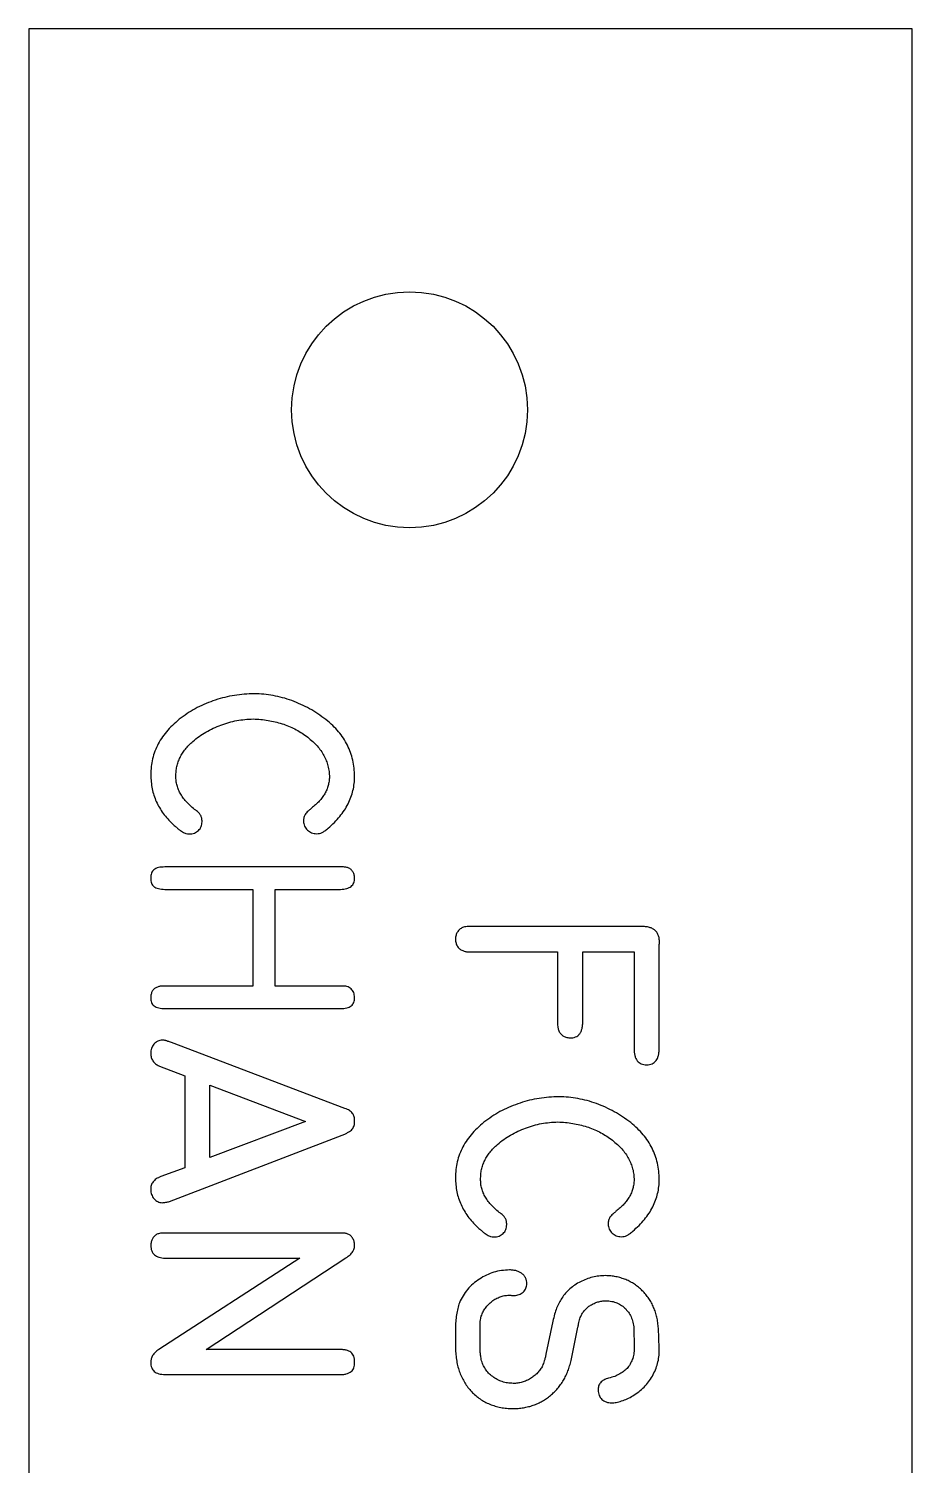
# Model space of a CAD drawing. Header units: inches. Extents: x 118.04 to 118.76, y 248.09 to 252.96.
# Drawn here: x 118.038 to 118.763, y 251.784 to 252.963 of the extents above; entities that cross this region are included whole.
import ezdxf

# ---------------------------------------------------------------- set-up
doc = ezdxf.new("R2010")
doc.units = ezdxf.units.IN
doc.header["$MEASUREMENT"] = 0

msp = doc.modelspace()

# ---------------------------------------------------------------- linework, layer by layer
at = {"color": 7, "linetype": 'Continuous', "lineweight": 25}
for p, q in [((118.7633, 252.9625), (118.0383, 252.9625)), ((118.0383, 252.9625), (118.0383, 248.0875)), ((118.7633, 248.0875), (118.7633, 252.9625)), ((118.3057, 252.3494), (118.3057, 252.3494)), ((118.2935, 252.2751), (118.1499, 252.2751)), ((118.1499, 252.2567), (118.2222, 252.2567)), ((118.2222, 252.2567), (118.2222, 252.1773)), ((118.2405, 252.1773), (118.2405, 252.2567)), ((118.2405, 252.2567), (118.2941, 252.2567)), ((118.5417, 252.2262), (118.402, 252.2262)), ((118.4019, 252.2055), (118.4722, 252.2055)), ((118.4722, 252.2055), (118.4722, 252.1497)), ((118.4929, 252.1489), (118.4929, 252.2055)), ((118.4929, 252.2055), (118.535, 252.2055)), ((118.535, 252.2055), (118.535, 252.1261)), ((118.5557, 252.1261), (118.5557, 252.2114)), ((118.2222, 252.1773), (118.1509, 252.1773)), ((118.2951, 252.1773), (118.2405, 252.1773)), ((118.1506, 252.159), (118.2941, 252.159)), ((118.2977, 252.0771), (118.1554, 252.131)), ((118.1455, 252.1118), (118.1663, 252.1038)), ((118.1663, 252.1038), (118.1663, 252.0284)), ((118.187, 252.096), (118.2655, 252.0664)), ((118.187, 252.0367), (118.187, 252.096)), ((118.2655, 252.0664), (118.187, 252.0367)), ((118.1537, 252.0007), (118.2955, 252.0551)), ((118.1663, 252.0284), (118.1468, 252.0211)), ((118.5557, 252.0189), (118.5557, 252.0189)), ((118.2927, 251.9748), (118.1519, 251.9748)), ((118.2606, 251.9542), (118.1451, 251.8794)), ((118.1503, 251.9542), (118.2606, 251.9542)), ((118.1838, 251.8794), (118.2986, 251.9544)), ((118.4345, 251.9236), (118.4365, 251.9236)), ((118.3884, 251.8967), (118.3884, 251.8804)), ((118.4086, 251.8815), (118.4086, 251.8965)), ((118.4684, 251.9025), (118.4627, 251.8755)), ((118.4833, 251.8703), (118.4889, 251.8975)), ((118.5557, 251.8805), (118.5549, 251.8967)), ((118.5349, 251.8954), (118.5352, 251.8828)), ((118.2923, 251.8794), (118.1838, 251.8794)), ((118.5352, 251.8828), (118.5352, 251.8815)), ((118.5557, 251.879), (118.5557, 251.8805)), ((118.1501, 251.8587), (118.2932, 251.8587))]:
    msp.add_line(p, q, dxfattribs=at)
msp.add_circle((118.3508, 252.65), 0.0968, dxfattribs=at)
for points, knots in [([(118.2234, 252.417), (118.2206, 252.417), (118.2152, 252.4169), (118.2071, 252.4158), (118.1991, 252.4143), (118.1914, 252.412), (118.1838, 252.4092), (118.1766, 252.4059), (118.1697, 252.402), (118.1655, 252.3989), (118.1633, 252.3974)], [0, 0, 0, 0, 0.127967, 0.254496, 0.380212, 0.506112, 0.631069, 0.754595, 0.877264, 1, 1, 1, 1]), ([(118.2822, 252.3959), (118.28, 252.3975), (118.2757, 252.4007), (118.2688, 252.4049), (118.2616, 252.4085), (118.2542, 252.4116), (118.2466, 252.414), (118.2389, 252.4157), (118.2312, 252.4168), (118.226, 252.417), (118.2234, 252.417)], [0, 0, 0, 0, 0.1281105, 0.2552889, 0.3812477, 0.5070703, 0.6317398, 0.7553642, 0.877608, 1, 1, 1, 1]), ([(118.1633, 252.3974), (118.1613, 252.3957), (118.1575, 252.3926), (118.1524, 252.3874), (118.148, 252.3819), (118.1445, 252.3761), (118.1417, 252.3701), (118.1398, 252.3638), (118.1386, 252.3573), (118.1385, 252.3529), (118.1384, 252.3506)], [0, 0, 0, 0, 0.139278, 0.27153, 0.397654, 0.519268, 0.638444, 0.757385, 0.876903, 1, 1, 1, 1]), ([(118.1729, 252.378), (118.1746, 252.3794), (118.1781, 252.3822), (118.1837, 252.3857), (118.1897, 252.3889), (118.196, 252.3915), (118.2025, 252.3936), (118.2091, 252.3952), (118.2157, 252.3961), (118.2201, 252.3963), (118.2224, 252.3964)], [0, 0, 0, 0, 0.123417, 0.246338, 0.371618, 0.499274, 0.627214, 0.753073, 0.876687, 1, 1, 1, 1]), ([(118.2224, 252.3964), (118.2245, 252.3963), (118.2286, 252.3961), (118.2346, 252.3953), (118.2405, 252.3942), (118.2461, 252.3926), (118.2515, 252.3906), (118.2566, 252.3883), (118.2615, 252.3855), (118.2661, 252.3824), (118.2703, 252.3789), (118.2741, 252.3753), (118.2773, 252.3715), (118.28, 252.3675), (118.282, 252.3633), (118.2836, 252.359), (118.2847, 252.3545), (118.2849, 252.3514), (118.285, 252.3499)], [0, 0, 0, 0, 0.073666, 0.144796, 0.214161, 0.282131, 0.348705, 0.414322, 0.47981, 0.545603, 0.609672, 0.670699, 0.72834, 0.784109, 0.838291, 0.891681, 0.945306, 1, 1, 1, 1]), ([(118.3057, 252.3494), (118.3056, 252.3516), (118.3054, 252.3561), (118.3043, 252.3627), (118.3024, 252.3689), (118.2999, 252.375), (118.2965, 252.3807), (118.2925, 252.3861), (118.2877, 252.3912), (118.2841, 252.3943), (118.2822, 252.3959)], [0, 0, 0, 0, 0.125974, 0.248273, 0.369161, 0.489316, 0.611013, 0.735673, 0.864409, 1, 1, 1, 1]), ([(118.1591, 252.3494), (118.1591, 252.3507), (118.1591, 252.3534), (118.1598, 252.3574), (118.1608, 252.3612), (118.1624, 252.3649), (118.1643, 252.3684), (118.1668, 252.3718), (118.1696, 252.375), (118.1718, 252.377), (118.1729, 252.378)], [0, 0, 0, 0, 0.123712, 0.244398, 0.364644, 0.484372, 0.606921, 0.731908, 0.862543, 1, 1, 1, 1]), ([(118.1384, 252.3506), (118.1385, 252.3487), (118.1386, 252.3448), (118.1395, 252.3392), (118.1409, 252.3338), (118.1429, 252.3286), (118.1455, 252.3236), (118.1486, 252.3189), (118.1523, 252.3143), (118.1551, 252.3116), (118.1566, 252.3102)], [0, 0, 0, 0, 0.126835, 0.251006, 0.373148, 0.493438, 0.616007, 0.740189, 0.867603, 1, 1, 1, 1]), ([(118.1754, 252.3215), (118.1741, 252.3225), (118.1716, 252.3245), (118.1682, 252.3278), (118.1653, 252.3312), (118.163, 252.3346), (118.1611, 252.3382), (118.1599, 252.3418), (118.1591, 252.3456), (118.1591, 252.3481), (118.1591, 252.3494)], [0, 0, 0, 0, 0.1498637, 0.2898608, 0.4211626, 0.5441775, 0.6617348, 0.7759909, 0.8873686, 1, 1, 1, 1]), ([(118.285, 252.3499), (118.285, 252.3486), (118.2849, 252.3462), (118.2842, 252.3427), (118.2832, 252.3392), (118.2816, 252.3359), (118.2797, 252.3327), (118.2773, 252.3297), (118.2745, 252.3267), (118.2723, 252.3249), (118.2712, 252.324)], [0, 0, 0, 0, 0.1198871, 0.2379505, 0.3556739, 0.4756147, 0.5975274, 0.7246333, 0.858377, 1, 1, 1, 1]), ([(118.284, 252.3069), (118.2857, 252.3084), (118.2891, 252.3114), (118.2935, 252.3164), (118.2973, 252.3214), (118.3004, 252.3267), (118.3028, 252.3321), (118.3044, 252.3377), (118.3055, 252.3435), (118.3056, 252.3474), (118.3057, 252.3494)], [0, 0, 0, 0, 0.140976, 0.274751, 0.402411, 0.525426, 0.644705, 0.762596, 0.880275, 1, 1, 1, 1]), ([(118.1805, 252.3122), (118.1805, 252.3131), (118.1804, 252.3149), (118.1795, 252.3175), (118.1778, 252.3196), (118.1763, 252.3208), (118.1754, 252.3215)], [0, 0, 0, 0, 0.259798, 0.482573, 0.716463, 1, 1, 1, 1]), ([(118.2712, 252.324), (118.2705, 252.3234), (118.2692, 252.3224), (118.2675, 252.3209), (118.2662, 252.3196), (118.2649, 252.3179), (118.2638, 252.3156), (118.2638, 252.3137), (118.2638, 252.3127)], [0, 0, 0, 0, 0.1862, 0.34419, 0.480176, 0.589918, 0.786206, 1, 1, 1, 1]), ([(118.1566, 252.3102), (118.1573, 252.3094), (118.1588, 252.3081), (118.1609, 252.3063), (118.1627, 252.3049), (118.1648, 252.3035), (118.1671, 252.3023), (118.169, 252.3022), (118.1699, 252.3021)], [0, 0, 0, 0, 0.200338, 0.371881, 0.518403, 0.638668, 0.833777, 1, 1, 1, 1]), ([(118.1699, 252.3021), (118.1707, 252.3021), (118.1721, 252.3022), (118.1742, 252.3028), (118.176, 252.3037), (118.1776, 252.3049), (118.1789, 252.3064), (118.1798, 252.3081), (118.1804, 252.3101), (118.1804, 252.3114), (118.1805, 252.3122)], [0, 0, 0, 0, 0.140867, 0.2699122, 0.3923576, 0.5112513, 0.6312442, 0.7497413, 0.8702082, 1, 1, 1, 1]), ([(118.2638, 252.3127), (118.2638, 252.312), (118.2639, 252.3106), (118.2646, 252.3086), (118.2656, 252.3068), (118.2669, 252.3053), (118.2685, 252.304), (118.2704, 252.3031), (118.2724, 252.3025), (118.2738, 252.3024), (118.2745, 252.3023)], [0, 0, 0, 0, 0.128503, 0.250933, 0.372072, 0.496851, 0.620519, 0.743481, 0.867365, 1, 1, 1, 1]), ([(118.2745, 252.3023), (118.2753, 252.3024), (118.2768, 252.3024), (118.2792, 252.3033), (118.2815, 252.3048), (118.2831, 252.3061), (118.284, 252.3069)], [0, 0, 0, 0, 0.217331, 0.424758, 0.675269, 1, 1, 1, 1]), ([(118.1499, 252.2751), (118.149, 252.275), (118.1472, 252.275), (118.1448, 252.2746), (118.1427, 252.2739), (118.141, 252.2729), (118.1398, 252.2715), (118.1389, 252.2699), (118.1384, 252.2679), (118.1384, 252.2665), (118.1384, 252.2657)], [0, 0, 0, 0, 0.162548, 0.30485, 0.431316, 0.542234, 0.647546, 0.754139, 0.870198, 1, 1, 1, 1]), ([(118.2998, 252.2745), (118.2994, 252.2747), (118.2986, 252.2749), (118.2973, 252.275), (118.2956, 252.2751), (118.2943, 252.2751), (118.2935, 252.2751)], [0, 0, 0, 0, 0.195991, 0.38213, 0.624825, 1, 1, 1, 1]), ([(118.3057, 252.266), (118.3056, 252.267), (118.3054, 252.2689), (118.3042, 252.2715), (118.3023, 252.2735), (118.3006, 252.2742), (118.2998, 252.2745)], [0, 0, 0, 0, 0.275603, 0.514811, 0.74911, 1, 1, 1, 1]), ([(118.1384, 252.2657), (118.1384, 252.265), (118.1384, 252.2637), (118.1389, 252.2618), (118.1398, 252.2601), (118.1411, 252.2588), (118.1427, 252.2578), (118.1448, 252.2572), (118.1472, 252.2568), (118.149, 252.2567), (118.1499, 252.2567)], [0, 0, 0, 0, 0.127384, 0.240951, 0.347211, 0.452502, 0.563896, 0.691499, 0.835879, 1, 1, 1, 1]), ([(118.2941, 252.2567), (118.295, 252.2568), (118.2967, 252.2568), (118.2991, 252.2572), (118.3012, 252.258), (118.3028, 252.259), (118.3042, 252.2604), (118.3051, 252.262), (118.3056, 252.2639), (118.3056, 252.2653), (118.3057, 252.266)], [0, 0, 0, 0, 0.161263, 0.305132, 0.431394, 0.545061, 0.651217, 0.75975, 0.873174, 1, 1, 1, 1]), ([(118.402, 252.2262), (118.401, 252.2262), (118.3993, 252.2261), (118.3972, 252.2261), (118.3957, 252.2259), (118.3948, 252.2256), (118.3943, 252.2254)], [0, 0, 0, 0, 0.3837951, 0.6325965, 0.8130639, 1, 1, 1, 1]), ([(118.5557, 252.2114), (118.5558, 252.2126), (118.5559, 252.2147), (118.5554, 252.2178), (118.5544, 252.2204), (118.5529, 252.2226), (118.5508, 252.2242), (118.5482, 252.2254), (118.5451, 252.2261), (118.5429, 252.2261), (118.5417, 252.2262)], [0, 0, 0, 0, 0.144577, 0.272826, 0.385389, 0.493818, 0.602537, 0.718646, 0.850117, 1, 1, 1, 1]), ([(118.3943, 252.2254), (118.3934, 252.2249), (118.3918, 252.224), (118.3899, 252.2217), (118.3887, 252.2189), (118.3885, 252.2169), (118.3884, 252.2159)], [0, 0, 0, 0, 0.250903, 0.48689, 0.729329, 1, 1, 1, 1]), ([(118.3884, 252.2159), (118.3885, 252.2148), (118.3887, 252.2126), (118.3898, 252.2101), (118.3911, 252.2085), (118.3923, 252.2075), (118.3936, 252.2067), (118.3946, 252.2064), (118.3951, 252.2063)], [0, 0, 0, 0, 0.26078, 0.512489, 0.636112, 0.755303, 0.87614, 1, 1, 1, 1]), ([(118.3951, 252.2063), (118.3955, 252.2061), (118.3963, 252.2058), (118.3977, 252.2055), (118.3996, 252.2055), (118.4011, 252.2055), (118.4019, 252.2055)], [0, 0, 0, 0, 0.188159, 0.368333, 0.619043, 1, 1, 1, 1]), ([(118.1445, 252.1768), (118.1436, 252.1765), (118.1419, 252.1759), (118.1399, 252.1739), (118.1387, 252.1713), (118.1385, 252.1693), (118.1384, 252.1682)], [0, 0, 0, 0, 0.248744, 0.478059, 0.72074, 1, 1, 1, 1]), ([(118.1384, 252.1682), (118.1384, 252.1675), (118.1385, 252.166), (118.1389, 252.164), (118.1398, 252.1623), (118.1411, 252.161), (118.1429, 252.16), (118.1451, 252.1594), (118.1477, 252.159), (118.1496, 252.159), (118.1506, 252.159)], [0, 0, 0, 0, 0.128851, 0.242222, 0.34632, 0.445918, 0.553771, 0.677727, 0.826395, 1, 1, 1, 1]), ([(118.1509, 252.1773), (118.15, 252.1773), (118.1487, 252.1773), (118.1469, 252.1773), (118.1456, 252.1771), (118.1449, 252.1769), (118.1445, 252.1768)], [0, 0, 0, 0, 0.397951, 0.647348, 0.818719, 1, 1, 1, 1]), ([(118.2941, 252.159), (118.295, 252.159), (118.2967, 252.159), (118.2992, 252.1594), (118.3012, 252.1601), (118.303, 252.161), (118.3042, 252.1624), (118.3051, 252.164), (118.3057, 252.1659), (118.3057, 252.1673), (118.3057, 252.168)], [0, 0, 0, 0, 0.163459, 0.307206, 0.43425, 0.54884, 0.65367, 0.759464, 0.873083, 1, 1, 1, 1]), ([(118.3057, 252.168), (118.3056, 252.1687), (118.3055, 252.1701), (118.305, 252.172), (118.304, 252.1737), (118.3028, 252.1751), (118.3012, 252.1763), (118.2994, 252.1771), (118.2973, 252.1774), (118.2959, 252.1773), (118.2951, 252.1773)], [0, 0, 0, 0, 0.13216, 0.252648, 0.371311, 0.491779, 0.611926, 0.732755, 0.859457, 1, 1, 1, 1]), ([(118.4722, 252.1497), (118.4722, 252.1487), (118.4722, 252.1469), (118.4723, 252.1445), (118.4726, 252.1428), (118.4728, 252.1419), (118.4729, 252.1414)], [0, 0, 0, 0, 0.380273, 0.645893, 0.834543, 1, 1, 1, 1]), ([(118.4824, 252.1349), (118.4832, 252.1349), (118.4848, 252.1349), (118.487, 252.1355), (118.4889, 252.1366), (118.4905, 252.1382), (118.4916, 252.1403), (118.4924, 252.1428), (118.4928, 252.1457), (118.4929, 252.1478), (118.4929, 252.1489)], [0, 0, 0, 0, 0.124678, 0.235438, 0.340623, 0.446501, 0.558822, 0.687748, 0.833953, 1, 1, 1, 1]), ([(118.148, 252.133), (118.1473, 252.1329), (118.146, 252.1328), (118.1441, 252.1322), (118.1424, 252.1311), (118.141, 252.1298), (118.1399, 252.1281), (118.139, 252.1263), (118.1385, 252.1243), (118.1385, 252.1229), (118.1384, 252.1222)], [0, 0, 0, 0, 0.127972, 0.249873, 0.368135, 0.490036, 0.615246, 0.737041, 0.865734, 1, 1, 1, 1]), ([(118.1554, 252.131), (118.1549, 252.1312), (118.1539, 252.1315), (118.1526, 252.132), (118.1516, 252.1323), (118.1505, 252.1327), (118.1493, 252.1329), (118.1484, 252.133), (118.148, 252.133)], [0, 0, 0, 0, 0.2188741, 0.3938746, 0.5406801, 0.6488911, 0.8263227, 1, 1, 1, 1]), ([(118.4729, 252.1414), (118.4734, 252.1404), (118.4742, 252.1386), (118.4764, 252.1365), (118.4792, 252.1352), (118.4813, 252.135), (118.4824, 252.1349)], [0, 0, 0, 0, 0.254748, 0.489697, 0.729831, 1, 1, 1, 1]), ([(118.1384, 252.1222), (118.1384, 252.1216), (118.1384, 252.1205), (118.1388, 252.1188), (118.1393, 252.1173), (118.1401, 252.116), (118.1411, 252.1147), (118.1424, 252.1136), (118.1438, 252.1126), (118.1449, 252.1121), (118.1455, 252.1118)], [0, 0, 0, 0, 0.130371, 0.252246, 0.37072, 0.486173, 0.603992, 0.72704, 0.858003, 1, 1, 1, 1]), ([(118.535, 252.1261), (118.535, 252.125), (118.535, 252.1231), (118.5356, 252.1204), (118.5363, 252.118), (118.5375, 252.1161), (118.539, 252.1146), (118.5408, 252.1136), (118.543, 252.1128), (118.5445, 252.1128), (118.5453, 252.1128)], [0, 0, 0, 0, 0.1624536, 0.3050075, 0.4313173, 0.5442859, 0.652707, 0.7595302, 0.8726731, 1, 1, 1, 1]), ([(118.5453, 252.1128), (118.5461, 252.1128), (118.5477, 252.1129), (118.5498, 252.1136), (118.5516, 252.1147), (118.5531, 252.1162), (118.5543, 252.1181), (118.555, 252.1204), (118.5555, 252.1231), (118.5556, 252.125), (118.5557, 252.1261)], [0, 0, 0, 0, 0.1247812, 0.2394606, 0.3481377, 0.4561087, 0.5700231, 0.6973905, 0.8392629, 1, 1, 1, 1]), ([(118.4734, 252.0865), (118.4706, 252.0865), (118.4652, 252.0864), (118.4571, 252.0853), (118.4491, 252.0838), (118.4414, 252.0815), (118.4338, 252.0787), (118.4266, 252.0754), (118.4197, 252.0715), (118.4155, 252.0684), (118.4133, 252.0669)], [0, 0, 0, 0, 0.127967, 0.254496, 0.380212, 0.506112, 0.631069, 0.754595, 0.877264, 1, 1, 1, 1]), ([(118.5322, 252.0654), (118.53, 252.067), (118.5257, 252.0702), (118.5188, 252.0744), (118.5116, 252.078), (118.5042, 252.0811), (118.4966, 252.0835), (118.4889, 252.0852), (118.4812, 252.0863), (118.476, 252.0865), (118.4734, 252.0865)], [0, 0, 0, 0, 0.1281105, 0.2552889, 0.3812477, 0.5070703, 0.6317398, 0.7553642, 0.877608, 1, 1, 1, 1]), ([(118.3057, 252.0669), (118.3057, 252.0674), (118.3057, 252.0685), (118.3054, 252.0701), (118.3048, 252.0716), (118.304, 252.073), (118.3028, 252.0742), (118.3014, 252.0754), (118.2997, 252.0763), (118.2984, 252.0769), (118.2977, 252.0771)], [0, 0, 0, 0, 0.1216, 0.234761, 0.346222, 0.458938, 0.577979, 0.706875, 0.847112, 1, 1, 1, 1]), ([(118.2955, 252.0551), (118.2964, 252.0554), (118.2982, 252.0561), (118.3004, 252.0574), (118.3023, 252.0585), (118.3037, 252.0598), (118.3047, 252.0613), (118.3053, 252.063), (118.3057, 252.0648), (118.3057, 252.0662), (118.3057, 252.0669)], [0, 0, 0, 0, 0.17756, 0.330545, 0.458567, 0.565864, 0.664258, 0.767056, 0.878117, 1, 1, 1, 1]), ([(118.4133, 252.0669), (118.4113, 252.0652), (118.4075, 252.0621), (118.4024, 252.0569), (118.398, 252.0514), (118.3945, 252.0456), (118.3917, 252.0396), (118.3898, 252.0333), (118.3886, 252.0268), (118.3885, 252.0224), (118.3884, 252.0201)], [0, 0, 0, 0, 0.139278, 0.27153, 0.397654, 0.519268, 0.638444, 0.757385, 0.876903, 1, 1, 1, 1]), ([(118.4229, 252.0475), (118.4246, 252.0489), (118.4281, 252.0517), (118.4337, 252.0552), (118.4397, 252.0584), (118.446, 252.061), (118.4525, 252.0631), (118.4591, 252.0647), (118.4657, 252.0656), (118.4701, 252.0658), (118.4724, 252.0659)], [0, 0, 0, 0, 0.123417, 0.246338, 0.371618, 0.499274, 0.627214, 0.753073, 0.876687, 1, 1, 1, 1]), ([(118.4724, 252.0659), (118.4745, 252.0658), (118.4786, 252.0656), (118.4846, 252.0648), (118.4905, 252.0637), (118.4961, 252.0621), (118.5015, 252.0601), (118.5066, 252.0578), (118.5115, 252.055), (118.5161, 252.0519), (118.5203, 252.0484), (118.5241, 252.0448), (118.5273, 252.041), (118.53, 252.037), (118.532, 252.0328), (118.5336, 252.0285), (118.5347, 252.024), (118.5349, 252.0209), (118.535, 252.0194)], [0, 0, 0, 0, 0.073666, 0.144796, 0.214161, 0.282131, 0.348705, 0.414322, 0.47981, 0.545603, 0.609672, 0.670699, 0.72834, 0.784109, 0.838291, 0.891681, 0.945306, 1, 1, 1, 1]), ([(118.5557, 252.0189), (118.5556, 252.0211), (118.5554, 252.0256), (118.5543, 252.0322), (118.5524, 252.0384), (118.5499, 252.0445), (118.5465, 252.0502), (118.5425, 252.0556), (118.5377, 252.0607), (118.5341, 252.0638), (118.5322, 252.0654)], [0, 0, 0, 0, 0.125974, 0.248273, 0.369161, 0.489316, 0.611013, 0.735673, 0.864409, 1, 1, 1, 1]), ([(118.4091, 252.0189), (118.4091, 252.0202), (118.4091, 252.0229), (118.4098, 252.0269), (118.4108, 252.0307), (118.4124, 252.0344), (118.4143, 252.0379), (118.4168, 252.0413), (118.4196, 252.0445), (118.4218, 252.0465), (118.4229, 252.0475)], [0, 0, 0, 0, 0.123712, 0.244398, 0.364644, 0.484372, 0.606921, 0.731908, 0.862543, 1, 1, 1, 1]), ([(118.1468, 252.0211), (118.146, 252.0208), (118.1447, 252.0203), (118.143, 252.0192), (118.1414, 252.0181), (118.1403, 252.0168), (118.1393, 252.0154), (118.1387, 252.0139), (118.1384, 252.0123), (118.1384, 252.0111), (118.1384, 252.0106)], [0, 0, 0, 0, 0.156558, 0.295639, 0.424285, 0.542978, 0.656822, 0.767909, 0.879838, 1, 1, 1, 1]), ([(118.3884, 252.0201), (118.3885, 252.0182), (118.3886, 252.0143), (118.3895, 252.0087), (118.3909, 252.0033), (118.3929, 251.9981), (118.3955, 251.9931), (118.3986, 251.9884), (118.4023, 251.9838), (118.4051, 251.9811), (118.4066, 251.9797)], [0, 0, 0, 0, 0.126835, 0.251006, 0.373148, 0.493438, 0.616007, 0.740189, 0.867603, 1, 1, 1, 1]), ([(118.4254, 251.991), (118.4241, 251.992), (118.4216, 251.994), (118.4182, 251.9973), (118.4153, 252.0007), (118.413, 252.0041), (118.4111, 252.0077), (118.4099, 252.0113), (118.4091, 252.0151), (118.4091, 252.0176), (118.4091, 252.0189)], [0, 0, 0, 0, 0.1498637, 0.2898608, 0.4211626, 0.5441775, 0.6617348, 0.7759909, 0.8873686, 1, 1, 1, 1]), ([(118.535, 252.0194), (118.535, 252.0181), (118.5349, 252.0157), (118.5342, 252.0122), (118.5332, 252.0087), (118.5316, 252.0054), (118.5297, 252.0022), (118.5273, 251.9992), (118.5245, 251.9962), (118.5223, 251.9944), (118.5212, 251.9935)], [0, 0, 0, 0, 0.1198871, 0.2379505, 0.3556739, 0.4756147, 0.5975274, 0.7246333, 0.858377, 1, 1, 1, 1]), ([(118.534, 251.9764), (118.5357, 251.9779), (118.5391, 251.9809), (118.5435, 251.9859), (118.5473, 251.9909), (118.5504, 251.9962), (118.5528, 252.0016), (118.5544, 252.0072), (118.5555, 252.013), (118.5556, 252.0169), (118.5557, 252.0189)], [0, 0, 0, 0, 0.140976, 0.274751, 0.402411, 0.525426, 0.644705, 0.762596, 0.880275, 1, 1, 1, 1]), ([(118.1384, 252.0106), (118.1384, 252.0098), (118.1385, 252.0084), (118.1391, 252.0064), (118.1399, 252.0046), (118.1411, 252.0029), (118.1425, 252.0016), (118.1442, 252.0005), (118.146, 251.9999), (118.1473, 251.9998), (118.148, 251.9997)], [0, 0, 0, 0, 0.134406, 0.263812, 0.388741, 0.514081, 0.63611, 0.756416, 0.874147, 1, 1, 1, 1]), ([(118.148, 251.9997), (118.1484, 251.9998), (118.1494, 251.9998), (118.1508, 252), (118.1523, 252.0003), (118.1533, 252.0006), (118.1537, 252.0007)], [0, 0, 0, 0, 0.225997, 0.491418, 0.766256, 1, 1, 1, 1]), ([(118.4305, 251.9817), (118.4305, 251.9826), (118.4304, 251.9844), (118.4295, 251.987), (118.4278, 251.9891), (118.4263, 251.9903), (118.4254, 251.991)], [0, 0, 0, 0, 0.259798, 0.482573, 0.716463, 1, 1, 1, 1]), ([(118.5212, 251.9935), (118.5205, 251.9929), (118.5192, 251.9919), (118.5175, 251.9904), (118.5162, 251.9891), (118.5149, 251.9874), (118.5138, 251.9851), (118.5138, 251.9832), (118.5138, 251.9822)], [0, 0, 0, 0, 0.1862, 0.34419, 0.480176, 0.589918, 0.786206, 1, 1, 1, 1]), ([(118.4066, 251.9797), (118.4073, 251.9789), (118.4088, 251.9776), (118.4109, 251.9758), (118.4127, 251.9744), (118.4148, 251.973), (118.4171, 251.9718), (118.419, 251.9717), (118.4199, 251.9716)], [0, 0, 0, 0, 0.200338, 0.371881, 0.518403, 0.638668, 0.833777, 1, 1, 1, 1]), ([(118.4199, 251.9716), (118.4207, 251.9716), (118.4221, 251.9717), (118.4242, 251.9723), (118.426, 251.9732), (118.4276, 251.9744), (118.4289, 251.9759), (118.4298, 251.9776), (118.4304, 251.9796), (118.4304, 251.9809), (118.4305, 251.9817)], [0, 0, 0, 0, 0.140867, 0.2699122, 0.3923576, 0.5112513, 0.6312442, 0.7497413, 0.8702082, 1, 1, 1, 1]), ([(118.5138, 251.9822), (118.5138, 251.9815), (118.5139, 251.9801), (118.5146, 251.9781), (118.5156, 251.9763), (118.5169, 251.9748), (118.5185, 251.9735), (118.5204, 251.9726), (118.5224, 251.972), (118.5238, 251.9719), (118.5245, 251.9718)], [0, 0, 0, 0, 0.128503, 0.250933, 0.372072, 0.496851, 0.620519, 0.743481, 0.867365, 1, 1, 1, 1]), ([(118.1435, 251.9738), (118.1428, 251.9733), (118.1413, 251.9723), (118.1397, 251.9701), (118.1387, 251.9675), (118.1385, 251.9656), (118.1384, 251.9646)], [0, 0, 0, 0, 0.247683, 0.484068, 0.729372, 1, 1, 1, 1]), ([(118.1519, 251.9748), (118.1508, 251.9748), (118.149, 251.9748), (118.1466, 251.9747), (118.1449, 251.9743), (118.144, 251.974), (118.1435, 251.9738)], [0, 0, 0, 0, 0.379113, 0.640589, 0.832457, 1, 1, 1, 1]), ([(118.2996, 251.9743), (118.2992, 251.9744), (118.2984, 251.9746), (118.2971, 251.9748), (118.2952, 251.9748), (118.2936, 251.9748), (118.2927, 251.9748)], [0, 0, 0, 0, 0.16399, 0.339564, 0.598586, 1, 1, 1, 1]), ([(118.3057, 251.9651), (118.3056, 251.9661), (118.3054, 251.9681), (118.304, 251.9708), (118.3022, 251.9732), (118.3004, 251.9739), (118.2996, 251.9743)], [0, 0, 0, 0, 0.257226, 0.515442, 0.763924, 1, 1, 1, 1]), ([(118.5245, 251.9718), (118.5253, 251.9719), (118.5268, 251.9719), (118.5292, 251.9728), (118.5315, 251.9743), (118.5331, 251.9756), (118.534, 251.9764)], [0, 0, 0, 0, 0.217331, 0.424758, 0.675269, 1, 1, 1, 1]), ([(118.1384, 251.9646), (118.1385, 251.9638), (118.1385, 251.9623), (118.1391, 251.9602), (118.1401, 251.9584), (118.1414, 251.9569), (118.1432, 251.9557), (118.1452, 251.9549), (118.1477, 251.9543), (118.1494, 251.9542), (118.1503, 251.9542)], [0, 0, 0, 0, 0.132282, 0.252257, 0.362882, 0.471937, 0.585493, 0.708175, 0.845335, 1, 1, 1, 1]), ([(118.2986, 251.9544), (118.2992, 251.9548), (118.3004, 251.9557), (118.3019, 251.9569), (118.3032, 251.9582), (118.3044, 251.9599), (118.3055, 251.9621), (118.3056, 251.9641), (118.3057, 251.9651)], [0, 0, 0, 0, 0.167902, 0.319224, 0.450889, 0.566381, 0.780093, 1, 1, 1, 1]), ([(118.4327, 251.9446), (118.4305, 251.9444), (118.4262, 251.9442), (118.4198, 251.9428), (118.4137, 251.9404), (118.408, 251.9372), (118.4028, 251.9333), (118.3983, 251.9287), (118.3945, 251.9235), (118.3926, 251.9196), (118.3917, 251.9176)], [0, 0, 0, 0, 0.127241, 0.252168, 0.376156, 0.50286, 0.628406, 0.751767, 0.874665, 1, 1, 1, 1]), ([(118.4471, 251.9334), (118.447, 251.9342), (118.4469, 251.9357), (118.4461, 251.938), (118.4449, 251.9399), (118.4431, 251.9416), (118.441, 251.9429), (118.4385, 251.9439), (118.4357, 251.9444), (118.4338, 251.9445), (118.4327, 251.9446)], [0, 0, 0, 0, 0.118909, 0.232606, 0.342759, 0.45914, 0.581235, 0.710433, 0.847594, 1, 1, 1, 1]), ([(118.4365, 251.9236), (118.4373, 251.9237), (118.4387, 251.9238), (118.4407, 251.9243), (118.4425, 251.9252), (118.4441, 251.9264), (118.4454, 251.9279), (118.4463, 251.9295), (118.4469, 251.9314), (118.447, 251.9327), (118.4471, 251.9334)], [0, 0, 0, 0, 0.137986, 0.267252, 0.391526, 0.514982, 0.636041, 0.754414, 0.873986, 1, 1, 1, 1]), ([(118.5114, 251.9399), (118.5096, 251.9398), (118.5061, 251.9397), (118.5009, 251.9387), (118.4958, 251.9371), (118.491, 251.935), (118.4864, 251.9323), (118.4823, 251.9292), (118.4787, 251.9256), (118.4767, 251.9228), (118.4757, 251.9215)], [0, 0, 0, 0, 0.127451, 0.254033, 0.379918, 0.507431, 0.633941, 0.756921, 0.878241, 1, 1, 1, 1]), ([(118.5549, 251.8967), (118.5548, 251.8983), (118.5545, 251.9013), (118.5537, 251.9057), (118.5526, 251.9099), (118.5511, 251.9139), (118.5493, 251.9177), (118.5471, 251.9212), (118.5446, 251.9245), (118.5418, 251.9276), (118.5387, 251.9304), (118.5354, 251.9329), (118.5319, 251.9349), (118.5282, 251.9367), (118.5242, 251.938), (118.5201, 251.9391), (118.5158, 251.9397), (118.5129, 251.9398), (118.5114, 251.9399)], [0, 0, 0, 0, 0.067885, 0.133771, 0.198097, 0.2603, 0.321638, 0.382742, 0.443601, 0.505405, 0.566849, 0.627389, 0.687202, 0.747595, 0.808248, 0.870097, 0.933966, 1, 1, 1, 1]), ([(118.4096, 251.9067), (118.4101, 251.9079), (118.4109, 251.9102), (118.4129, 251.9134), (118.4154, 251.9163), (118.4183, 251.9189), (118.4216, 251.921), (118.425, 251.9226), (118.4286, 251.9236), (118.431, 251.9238), (118.4322, 251.9239)], [0, 0, 0, 0, 0.123908, 0.246826, 0.372594, 0.502558, 0.632404, 0.757126, 0.878614, 1, 1, 1, 1]), ([(118.4322, 251.9239), (118.4325, 251.9239), (118.4333, 251.9239), (118.434, 251.9237), (118.4345, 251.9236)], [0, 0, 0, 0, 0.336593, 1, 1, 1, 1]), ([(118.4757, 251.9215), (118.4749, 251.9202), (118.4732, 251.9176), (118.4713, 251.9132), (118.4696, 251.9081), (118.4688, 251.9044), (118.4684, 251.9025)], [0, 0, 0, 0, 0.21448, 0.452203, 0.711738, 1, 1, 1, 1]), ([(118.4912, 251.9063), (118.4916, 251.9072), (118.4925, 251.9091), (118.4945, 251.9116), (118.4967, 251.9138), (118.4993, 251.9157), (118.5022, 251.9172), (118.5052, 251.9184), (118.5085, 251.9191), (118.5107, 251.9192), (118.5119, 251.9192)], [0, 0, 0, 0, 0.122761, 0.242376, 0.363774, 0.488756, 0.614663, 0.740663, 0.867354, 1, 1, 1, 1]), ([(118.5119, 251.9192), (118.5135, 251.9192), (118.5166, 251.919), (118.521, 251.9176), (118.5249, 251.9156), (118.5282, 251.9126), (118.5311, 251.9091), (118.5331, 251.905), (118.5345, 251.9004), (118.5348, 251.8971), (118.5349, 251.8954)], [0, 0, 0, 0, 0.129639, 0.250847, 0.369368, 0.488786, 0.609364, 0.731798, 0.861119, 1, 1, 1, 1]), ([(118.3917, 251.9176), (118.3912, 251.9161), (118.3902, 251.9128), (118.3892, 251.9077), (118.3885, 251.9022), (118.3885, 251.8985), (118.3884, 251.8967)], [0, 0, 0, 0, 0.229679, 0.479398, 0.739657, 1, 1, 1, 1]), ([(118.4086, 251.8965), (118.4086, 251.8975), (118.4086, 251.8995), (118.4088, 251.9022), (118.4091, 251.9046), (118.4094, 251.9061), (118.4096, 251.9067)], [0, 0, 0, 0, 0.302236, 0.570237, 0.801137, 1, 1, 1, 1]), ([(118.4889, 251.8975), (118.4891, 251.8984), (118.4894, 251.9001), (118.4899, 251.9024), (118.4905, 251.9045), (118.491, 251.9057), (118.4912, 251.9063)], [0, 0, 0, 0, 0.300167, 0.571437, 0.801011, 1, 1, 1, 1]), ([(118.1451, 251.8794), (118.144, 251.8786), (118.1421, 251.8772), (118.1399, 251.8745), (118.1386, 251.8717), (118.1385, 251.8697), (118.1384, 251.8687)], [0, 0, 0, 0, 0.291838, 0.542998, 0.775187, 1, 1, 1, 1]), ([(118.3057, 251.8689), (118.3057, 251.8698), (118.3056, 251.8714), (118.3051, 251.8737), (118.3041, 251.8756), (118.3027, 251.8771), (118.3008, 251.8782), (118.2984, 251.8789), (118.2955, 251.8793), (118.2934, 251.8794), (118.2923, 251.8794)], [0, 0, 0, 0, 0.130999, 0.246717, 0.350533, 0.449564, 0.555403, 0.679484, 0.826682, 1, 1, 1, 1]), ([(118.3884, 251.8804), (118.3885, 251.8786), (118.3887, 251.8751), (118.3894, 251.8699), (118.3904, 251.865), (118.3919, 251.8605), (118.3938, 251.8561), (118.396, 251.852), (118.3986, 251.8482), (118.4016, 251.8447), (118.405, 251.8415), (118.4086, 251.8387), (118.4124, 251.8363), (118.4166, 251.8344), (118.4209, 251.8329), (118.4256, 251.8317), (118.4304, 251.831), (118.4338, 251.8309), (118.4355, 251.8308)], [0, 0, 0, 0, 0.070616, 0.138211, 0.202884, 0.265837, 0.327347, 0.387939, 0.448036, 0.508689, 0.569175, 0.628095, 0.68717, 0.746469, 0.806424, 0.868534, 0.932903, 1, 1, 1, 1]), ([(118.4096, 251.871), (118.4095, 251.8717), (118.4092, 251.8734), (118.4089, 251.8761), (118.4086, 251.8789), (118.4086, 251.8807), (118.4086, 251.8815)], [0, 0, 0, 0, 0.216083, 0.493079, 0.776246, 1, 1, 1, 1]), ([(118.4627, 251.8755), (118.4625, 251.8745), (118.4621, 251.8726), (118.4614, 251.8701), (118.4607, 251.8679), (118.4601, 251.8666), (118.4599, 251.866)], [0, 0, 0, 0, 0.304908, 0.569669, 0.801345, 1, 1, 1, 1]), ([(118.5352, 251.8815), (118.5351, 251.8799), (118.535, 251.8767), (118.534, 251.8721), (118.5323, 251.8681), (118.53, 251.8645), (118.5269, 251.8616), (118.5233, 251.8591), (118.519, 251.8571), (118.5158, 251.8563), (118.5141, 251.8559)], [0, 0, 0, 0, 0.137505, 0.263667, 0.381605, 0.49561, 0.610884, 0.731003, 0.859463, 1, 1, 1, 1]), ([(118.5339, 251.8413), (118.5356, 251.8424), (118.5389, 251.8445), (118.5432, 251.8484), (118.547, 251.8527), (118.5501, 251.8575), (118.5526, 251.8626), (118.5544, 251.8679), (118.5555, 251.8734), (118.5556, 251.8771), (118.5557, 251.879)], [0, 0, 0, 0, 0.131003, 0.257622, 0.382066, 0.507094, 0.631272, 0.753387, 0.87528, 1, 1, 1, 1]), ([(118.1384, 251.8687), (118.1384, 251.8679), (118.1385, 251.8665), (118.1391, 251.8644), (118.14, 251.8627), (118.1413, 251.8613), (118.143, 251.8602), (118.1451, 251.8594), (118.1475, 251.8589), (118.1492, 251.8588), (118.1501, 251.8587)], [0, 0, 0, 0, 0.129823, 0.246796, 0.357906, 0.465733, 0.578613, 0.704189, 0.842964, 1, 1, 1, 1]), ([(118.2932, 251.8587), (118.2942, 251.8588), (118.2961, 251.8588), (118.2988, 251.8592), (118.301, 251.86), (118.3029, 251.8611), (118.3042, 251.8626), (118.3052, 251.8644), (118.3057, 251.8666), (118.3057, 251.8681), (118.3057, 251.8689)], [0, 0, 0, 0, 0.1622486, 0.3049714, 0.4299266, 0.5422665, 0.6474895, 0.7542277, 0.8708915, 1, 1, 1, 1]), ([(118.4357, 251.8515), (118.4342, 251.8516), (118.4312, 251.8518), (118.4268, 251.8528), (118.4227, 251.8546), (118.4189, 251.857), (118.4156, 251.8598), (118.413, 251.8632), (118.4108, 251.8669), (118.41, 251.8696), (118.4096, 251.871)], [0, 0, 0, 0, 0.131516, 0.258785, 0.384445, 0.511879, 0.637779, 0.759, 0.878091, 1, 1, 1, 1]), ([(118.4355, 251.8308), (118.437, 251.8309), (118.4399, 251.8309), (118.4442, 251.8315), (118.4483, 251.8324), (118.4523, 251.8335), (118.4561, 251.8351), (118.4597, 251.8369), (118.4632, 251.8391), (118.4665, 251.8416), (118.4695, 251.8443), (118.4723, 251.8473), (118.4748, 251.8506), (118.4771, 251.8541), (118.4791, 251.8578), (118.4808, 251.8617), (118.4822, 251.8659), (118.4829, 251.8688), (118.4833, 251.8703)], [0, 0, 0, 0, 0.0659948, 0.1302618, 0.1926762, 0.254053, 0.3141514, 0.3745575, 0.4352648, 0.4962097, 0.5574126, 0.6181872, 0.6790314, 0.7407757, 0.8031316, 0.8667687, 0.9323776, 1, 1, 1, 1]), ([(118.4599, 251.866), (118.4593, 251.8649), (118.4581, 251.8628), (118.4558, 251.86), (118.4531, 251.8576), (118.45, 251.8554), (118.4467, 251.8537), (118.4432, 251.8524), (118.4395, 251.8516), (118.437, 251.8515), (118.4357, 251.8515)], [0, 0, 0, 0, 0.122586, 0.243249, 0.366886, 0.493169, 0.620265, 0.745971, 0.871678, 1, 1, 1, 1]), ([(118.5141, 251.8559), (118.5134, 251.8557), (118.5121, 251.8552), (118.5102, 251.8544), (118.5087, 251.8533), (118.5075, 251.8521), (118.5065, 251.8508), (118.5058, 251.8493), (118.5055, 251.8476), (118.5055, 251.8464), (118.5056, 251.8458)], [0, 0, 0, 0, 0.154021, 0.293256, 0.417897, 0.536847, 0.646879, 0.75929, 0.876961, 1, 1, 1, 1]), ([(118.5056, 251.8458), (118.5056, 251.8451), (118.5057, 251.8437), (118.5063, 251.8417), (118.5072, 251.8399), (118.5086, 251.8384), (118.5102, 251.8371), (118.5121, 251.8362), (118.5142, 251.8357), (118.5157, 251.8356), (118.5164, 251.8355)], [0, 0, 0, 0, 0.13088, 0.253124, 0.37161, 0.491676, 0.612369, 0.734709, 0.86264, 1, 1, 1, 1]), ([(118.5164, 251.8355), (118.5178, 251.8356), (118.5206, 251.8358), (118.5249, 251.8371), (118.5295, 251.8388), (118.5324, 251.8405), (118.5339, 251.8413)], [0, 0, 0, 0, 0.214499, 0.459554, 0.724968, 1, 1, 1, 1])]:
    msp.add_open_spline(points, degree=3, knots=knots, dxfattribs=at)

doc.saveas('drawing.dxf')
